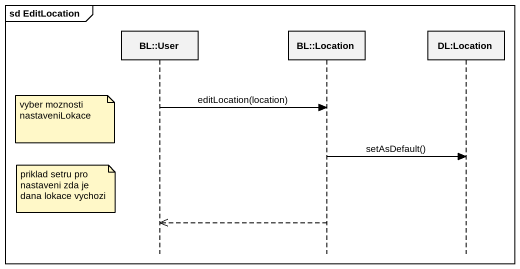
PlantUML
@startuml
mainframe sd EditLocation
hide footbox
participant "BL::User" as BL_User
participant "BL::Location" as BL_Location
participant "DL:Location" as DL_Location

BL_User -> BL_Location : editLocation(location)
note left of BL_User : vyber moznosti nastaveniLokace
BL_Location -> DL_Location : setAsDefault()
note left of BL_User : priklad setru pro nastaveni zda je dana lokace vychozi
BL_Location -->> BL_User
@enduml
